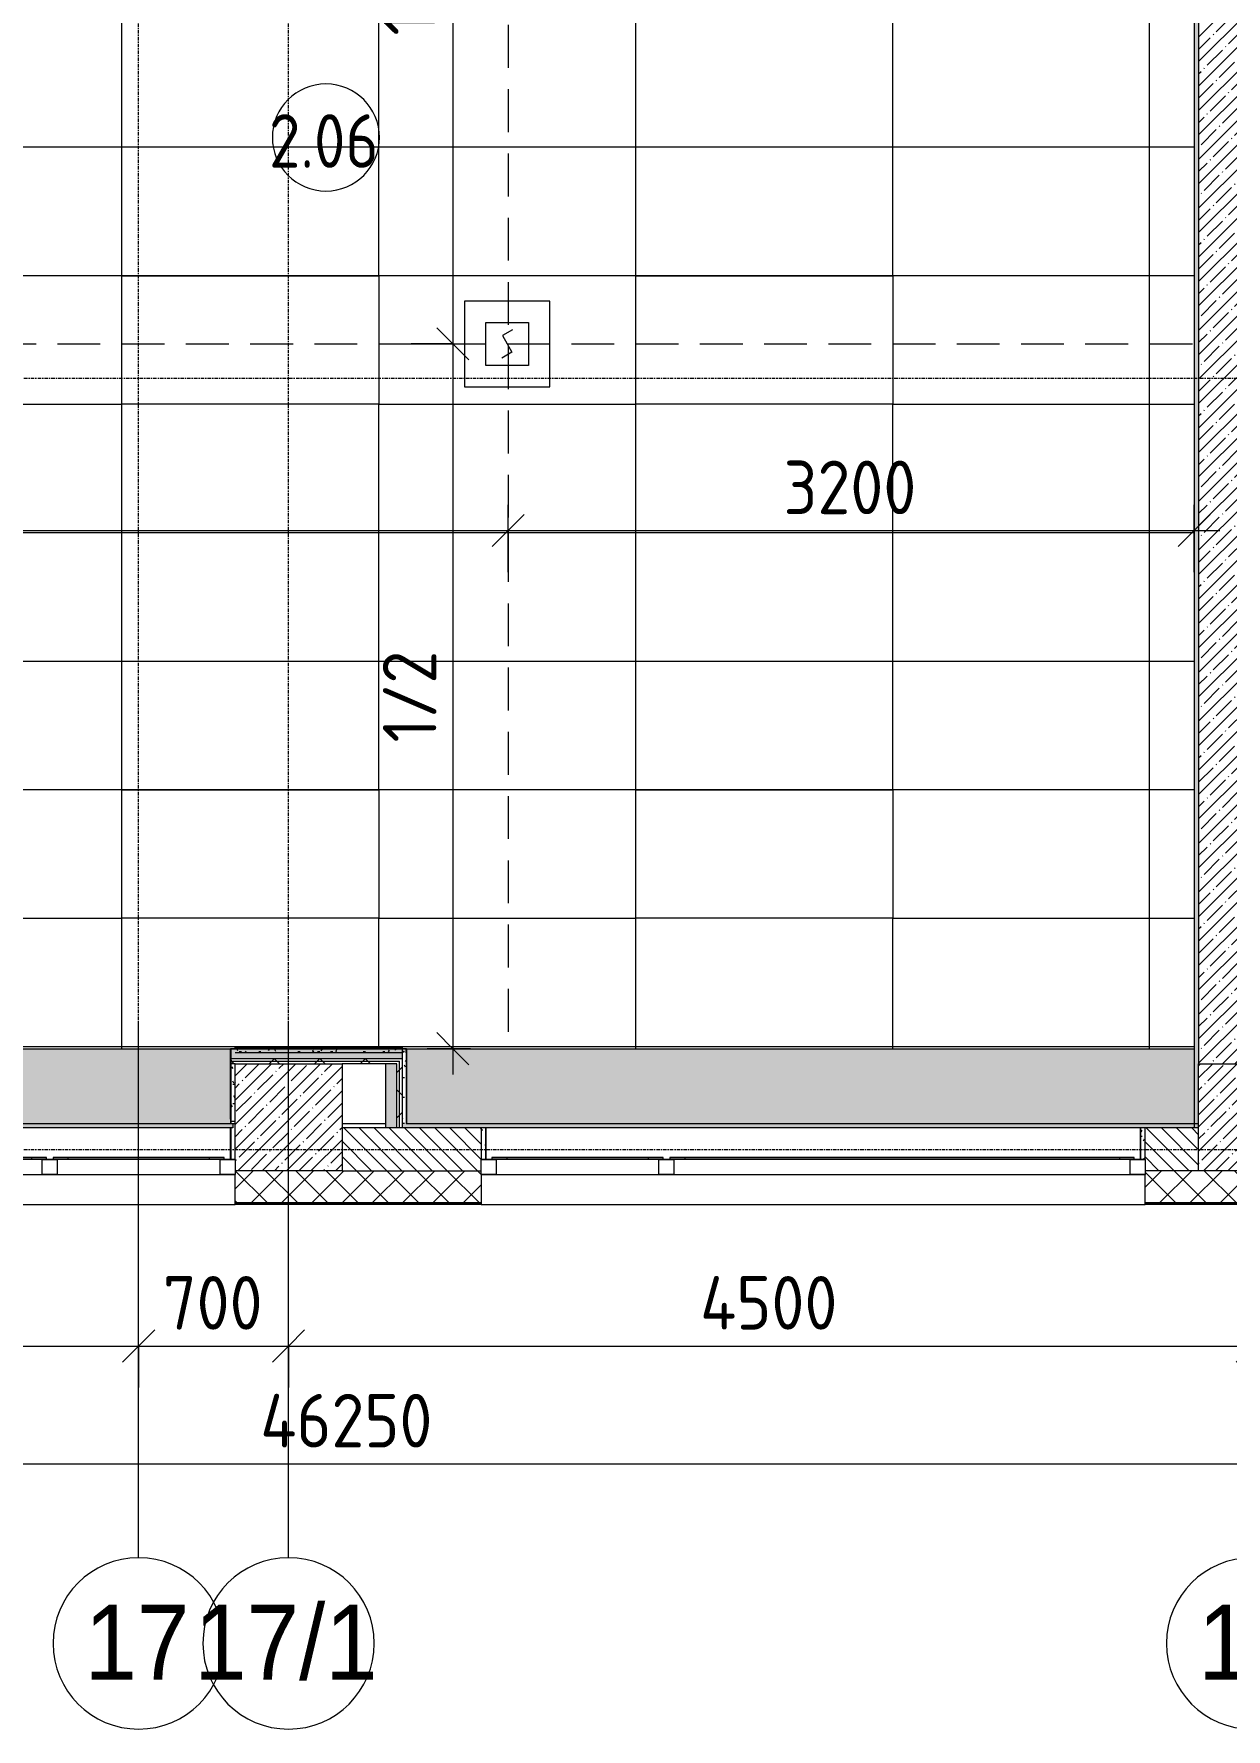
# Model space of a CAD drawing. Header units: millimetres. Extents: x 34897 to 231692, y -8553 to 29000.
# Drawn here: x 59971 to 65539, y -2706 to 5207 of the extents above; entities that cross this region are included whole.
import ezdxf

# ---------------------------------------------------------------- set-up
doc = ezdxf.new("R2010")
doc.units = ezdxf.units.MM
doc.linetypes.add('ADSK_Штрих_ш2 п1', pattern=[300, 200, -100])
doc.linetypes.add('Осевая', pattern=[31.75, 6.35, -4.7625, 15.875, -4.7625])
for name, color, linetype, lineweight in [('A-ANNO-DIMS', 7, 'Continuous', 9), ('A-ANNO-DIMS-100', 7, 'Continuous', 9), ('A-AREA-IDEN', 7, 'Continuous', 9), ('A-CLNG-PATT', 7, 'Continuous', 9), ('A-DETL', 7, 'Continuous', 9), ('A-DETL-1', 7, 'ADSK_Штрих_ш2 п1', 9), ('A-GLAZ', 7, 'Continuous', 9), ('A-GLAZ-1', 7, 'Continuous', 13), ('A-WALL', 7, 'Continuous', 9), ('I-WALL', 7, 'Continuous', 9), ('S-COLS', 7, 'Continuous', 9), ('Оси', 7, 'Continuous', 9), ('Оси-1', 7, 'Continuous', 20), ('Оси-2', 7, 'Осевая', 9)]:
    doc.layers.add(name, color=color, linetype=linetype, lineweight=lineweight)
for name, color, linetype, lineweight, true_color in [('A-ANNO-NOTE', 1, 'Continuous', 9, 0xff0000), ('A-CLNG-1', 7, 'Continuous', 9, 0xeaeaea), ('A-WALL-1', 7, 'Continuous', 9, 0x3c3c3c), ('A-WALL-2', 7, 'Continuous', 9, 0x535353), ('A-WALL-FNSH-1', 7, 'Continuous', 9, 0x3c3c3c), ('I-WALL-1', 7, 'Continuous', 9, 0x535353), ('S-COLS-1', 9, 'Continuous', 9, 0x808080), ('S-COLS-2', 7, 'Continuous', 9, 0x3c3c3c)]:
    doc.layers.add(name, color=color, linetype=linetype, lineweight=lineweight, true_color=true_color)
doc.layers.add('A-CLNG-PATT-1', color=7, linetype='Continuous', lineweight=9, transparency=1)
doc.styles.add('Arial', font='arial.ttf', dxfattribs={"width": 0.9, "height": 350})
doc.styles.add('GOST Common', font='GOST_Common.ttf', dxfattribs={"width": 0.9, "height": 250})
doc.styles.add('ISOCPEUR', font='isocpeur.ttf', dxfattribs={"width": 0.9, "height": 250})
doc.dimstyles.new('ISO-2_5_0_9К_БОЛЬШОЙ', dxfattribs={"dimscale": 304.8, "dimtxt": 248.995294, "dimasz": 0.492126, "dimexe": 0.393701, "dimexo": 0.984252, "dimgap": 0, "dimtad": 1, "dimdec": 0, "dimrnd": 10, "dimzin": 0, "dimdsep": 46, "dimtxsty": 'ISOCPEUR', "dimblk1": 'OBLIQUE', "dimblk2": 'OBLIQUE', "dimsah": 1, "dimcen": 0.09, "dimdle": 0.393701, "dimazin": 0, "dimtfac": 1, "dimtdec": 4, "dimtix": 1, "dimtmove": 0, "dimatfit": 3, "dimfxl": 1, "dimtvp": 1, "dimtolj": 1, "dimtzin": 0, "dimarcsym": 2})
pattern_1 = [(0, (0, 0), (121.92, 30.48), [10.058, -81.382, 10.058, -81.382, -487.68]), (0, (0, 0), (121.92, 30.48), [-182.88, 10.058, -172.822, 10.058, -81.382, -213.36]), (0, (0, 0), (121.92, 30.48), [-457.2, 10.058, -50.902, 10.058, -142.342]), (120, (45.72, 15.24), (-87.356454, 90.345817), [10.058, -81.382, 10.058, -81.382, -487.68]), (120, (45.72, 15.24), (-87.356454, 90.345817), [-182.88, 10.058, -172.822, 10.058, -81.382, -213.36]), (120, (45.72, 15.24), (-87.356454, 90.345817), [-457.2, 10.058, -50.902, 10.058, -142.342]), (240, (60.96, 76.2), (-34.563546, -120.825817), [10.058, -81.382, 10.058, -81.382, -487.68]), (240, (60.96, 76.2), (-34.563546, -120.825817), [-182.88, 10.058, -172.822, 10.058, -81.382, -213.36]), (240, (60.96, 76.2), (-34.563546, -120.825817), [-457.2, 10.058, -50.902, 10.058, -142.342])]
pattern_2 = [(45, (0, 0), (-106.066, 106.066), []), (135, (0, 0), (-106.066, -106.066), [])]

# ---------------------------------------------------------------- blocks, each defined once
blk = doc.blocks.new('BSC_Колонна _Прямоугольная - 500х500-V9-Сводный план потолков 2 этажа в осях 12-23')
at = {"layer": 'S-COLS-1'}
h = blk.add_hatch(dxfattribs=at)
h.set_pattern_fill('FP_10', color=256, style=0, pattern_type=2)
h.set_pattern_definition([(45, (-61160, -150), (-57.02463, 57.02463), []), (45, (-61102.975, -150), (-57.02463, 57.02463), [100.806, -20.161, 3.353, -16.808])])
h.paths.add_polyline_path([(-250, -250), (250, -250), (250, 250), (-250, 250), (-250, -198)])
at = {"layer": 'S-COLS-2'}
for p, q in [((-250, 250), (250, 250)), ((-250, -198), (-250, 250)), ((250, 250), (250, -250)), ((250, -250), (-250, -250))]:
    blk.add_line(p, q, dxfattribs=at)
blk = doc.blocks.new('BSC_Колонна _Прямоугольная - 500х500-V10-Сводный план потолков 2 этажа в осях 12-23')
at = {"layer": 'S-COLS-1'}
h = blk.add_hatch(dxfattribs=at)
h.set_pattern_fill('FP_11', color=256, style=0, pattern_type=2)
h.set_pattern_definition([(45, (-65660, -150), (-57.02463, 57.02463), []), (45, (-65602.975, -150), (-57.02463, 57.02463), [100.806, -20.161, 3.353, -16.808])])
h.paths.add_polyline_path([(-250, -250), (250, -250), (250, 250), (-250, 250), (-250, 192.6)])
at = {"layer": 'S-COLS-2'}
for p, q in [((-250, 250), (250, 250)), ((-250, -250), (-250, 250)), ((250, 250), (250, -250)), ((250, -250), (-250, -250))]:
    blk.add_line(p, q, dxfattribs=at)
blk = doc.blocks.new('120_Окно_СКБ_2Ст - 120_Окно_СКБ_2Ст 3100х2500 _мал_створка слева_-22446080-Сводный план потолков 2 этажа в осях 12-23')
at = {"layer": 'A-GLAZ'}
for p, q in [((1550, -57), (-1550, -57)), ((-1550, -127), (1550, -127))]:
    blk.add_line(p, q, dxfattribs=at)
at = {"layer": 'A-GLAZ-1'}
for p, q in [((-1550, -127), (-1550, -57)), ((-1550, -57), (-1480, -57)), ((-1480, -57), (-1480, -127)), ((650, -127), (650, -57)), ((650, -57), (720, -57)), ((720, -57), (720, -127)), ((1480, -127), (1480, -57)), ((1480, -57), (1550, -57)), ((1550, -57), (1550, -127)), ((-1480, -127), (-1550, -127)), ((-1500, -127), (-1500, -137)), ((-1500, -137), (670, -137)), ((670, -137), (-1500, -137)), ((-1430, -137), (-1430, -127)), ((600, -137), (600, -127)), ((720, -127), (650, -127)), ((670, -137), (670, -127)), ((700, -127), (700, -137)), ((700, -137), (1500, -137)), ((1500, -137), (700, -137)), ((770, -137), (770, -127)), ((1430, -137), (1430, -127)), ((1550, -127), (1480, -127)), ((1500, -137), (1500, -127))]:
    blk.add_line(p, q, dxfattribs=at)
blk = doc.blocks.new('120_Окно_СКБ_2Ст - 120_Окно_СКБ_2Ст 2100х2500 _мал створка СЛЕВА_-22446485-Сводный план потолков 2 этажа в осях 12-23')
at = {"layer": 'A-GLAZ'}
for p, q in [((1050, -57), (-1050, -57)), ((-1050, -127), (1050, -127))]:
    blk.add_line(p, q, dxfattribs=at)
at = {"layer": 'A-GLAZ-1'}
for p, q in [((-1050, -127), (-1050, -57)), ((-1050, -57), (-980, -57)), ((-980, -57), (-980, -127)), ((-220, -127), (-220, -57)), ((-220, -57), (-150, -57)), ((-150, -57), (-150, -127)), ((980, -127), (980, -57)), ((980, -57), (1050, -57)), ((1050, -57), (1050, -127)), ((-980, -127), (-1050, -127)), ((-1000, -127), (-1000, -137)), ((-1000, -137), (-200, -137)), ((-200, -137), (-1000, -137)), ((-930, -137), (-930, -127)), ((-270, -137), (-270, -127)), ((-150, -127), (-220, -127)), ((-200, -137), (-200, -127)), ((-170, -127), (-170, -137)), ((-170, -137), (1000, -137)), ((1000, -137), (-170, -137)), ((-100, -137), (-100, -127)), ((930, -137), (930, -127)), ((1050, -127), (980, -127)), ((1000, -137), (1000, -127))]:
    blk.add_line(p, q, dxfattribs=at)
blk = doc.blocks.new('Ось сетки - D8-29747960-Сводный план потолков 2 этажа в осях 12-23')
at = {"layer": 'Оси-1'}
for start, end in [(360, 180), (180, 360)]:
    blk.add_arc((0, 0), 4, start, end, dxfattribs=at)
blk = doc.blocks.new('DIMBLOCK9-Сводный план потолков 2 этажа в осях 12-23')
at = {"layer": 'A-ANNO-DIMS-100'}
for p, q in [((56660, -1111.8), (56660, -797.9)), ((60460, -1111.8), (60460, -797.9)), ((56660, -917.9), (60460, -917.9)), ((56660, -917.9), (56660, -1111.8)), ((60460, -917.9), (60460, -1111.8))]:
    blk.add_line(p, q, dxfattribs=at)
at = {"layer": 'A-ANNO-DIMS-100', "lineweight": 20}
for p, q in [((56660, -917.9), (56735, -842.9)), ((60460, -917.9), (60535, -842.9)), ((56660, -917.9), (56585, -992.9)), ((60460, -917.9), (60385, -992.9))]:
    blk.add_line(p, q, dxfattribs=at)
at = {"layer": 'A-ANNO-DIMS-100', "color": 0, "insert": (58244, -591.3), "char_height": 250, "width": 758.478, "attachment_point": 1, "line_spacing_factor": 1.149209, "style": 'ISOCPEUR'}
blk.add_mtext('3800', dxfattribs=at)
blk = doc.blocks.new('_Oblique')
at = {"color": 0, "linetype": 'ByBlock', "lineweight": -2}
blk.add_line((-0.5, -0.5), (0.5, 0.5), dxfattribs=at)
blk = doc.blocks.new('DIMBLOCK10-Сводный план потолков 2 этажа в осях 12-23')
at = {"layer": 'A-ANNO-DIMS-100'}
for p, q in [((60460, -1111.8), (60460, -797.9)), ((61160, -1111.8), (61160, -797.9)), ((60460, -917.9), (61160, -917.9)), ((60460, -917.9), (60460, -1111.8)), ((61160, -917.9), (61160, -1111.8))]:
    blk.add_line(p, q, dxfattribs=at)
at = {"layer": 'A-ANNO-DIMS-100', "lineweight": 20}
for p, q in [((60460, -917.9), (60535, -842.9)), ((61160, -917.9), (61235, -842.9)), ((60460, -917.9), (60385, -992.9)), ((61160, -917.9), (61085, -992.9))]:
    blk.add_line(p, q, dxfattribs=at)
at = {"layer": 'A-ANNO-DIMS-100', "color": 0, "insert": (60573, -591.3), "char_height": 250, "width": 568.858, "attachment_point": 1, "line_spacing_factor": 1.149209, "style": 'ISOCPEUR'}
blk.add_mtext('700', dxfattribs=at)
blk = doc.blocks.new('DIMBLOCK11-Сводный план потолков 2 этажа в осях 12-23')
at = {"layer": 'A-ANNO-DIMS-100'}
for p, q in [((61160, -1111.8), (61160, -797.9)), ((65660, -1111.8), (65660, -797.9)), ((61160, -917.9), (65660, -917.9)), ((61160, -917.9), (61160, -1111.8)), ((65660, -917.9), (65660, -1111.8))]:
    blk.add_line(p, q, dxfattribs=at)
at = {"layer": 'A-ANNO-DIMS-100', "lineweight": 20}
for p, q in [((61160, -917.9), (61235, -842.9)), ((65660, -917.9), (65735, -842.9)), ((61160, -917.9), (61085, -992.9)), ((65660, -917.9), (65585, -992.9))]:
    blk.add_line(p, q, dxfattribs=at)
at = {"layer": 'A-ANNO-DIMS-100', "color": 0, "insert": (63082, -591.3), "char_height": 250, "width": 787.208, "attachment_point": 1, "line_spacing_factor": 1.149209, "style": 'ISOCPEUR'}
blk.add_mtext('4500', dxfattribs=at)
blk = doc.blocks.new('DIMBLOCK19-Сводный план потолков 2 этажа в осях 12-23')
at = {"layer": 'A-ANNO-DIMS-100'}
for p, q in [((38310, -1662), (38310, -1348.1)), ((84560, -1662), (84560, -1348.1)), ((38190, -1468.1), (84680, -1468.1)), ((38310, -1468.1), (38310, -1662)), ((84560, -1468.1), (84560, -1662))]:
    blk.add_line(p, q, dxfattribs=at)
at = {"layer": 'A-ANNO-DIMS-100', "lineweight": 20}
for p, q in [((38310, -1468.1), (38385, -1393.1)), ((84560, -1468.1), (84635, -1393.1)), ((38310, -1468.1), (38235, -1543.1)), ((84560, -1468.1), (84485, -1543.1))]:
    blk.add_line(p, q, dxfattribs=at)
at = {"layer": 'A-ANNO-DIMS-100', "color": 0, "insert": (61028, -1141.5), "char_height": 250, "width": 976.828, "attachment_point": 1, "line_spacing_factor": 1.149209, "style": 'ISOCPEUR'}
blk.add_mtext('46250', dxfattribs=at)
blk = doc.blocks.new('Марка_Помещения - Номер-25198446-Сводный план потолков 2 этажа в осях 12-23')
at = {"layer": 'A-AREA-IDEN'}
for start, end in [(360, 180), (180, 360)]:
    blk.add_arc((0, 0), 2.5, start, end, dxfattribs=at)
blk = doc.blocks.new('DIMBLOCK70-Сводный план потолков 2 этажа в осях 12-23')
at = {"layer": 'A-ANNO-DIMS-100', "lineweight": 20}
for p, q in [((61927.1, 7070), (61852.1, 7145)), ((61927.1, 7070), (62002.1, 6995)), ((61927.1, 3760), (61852.1, 3835)), ((61927.1, 3760), (62002.1, 3685))]:
    blk.add_line(p, q, dxfattribs=at)
at = {"layer": 'A-ANNO-DIMS-100'}
for p, q in [((61927.1, 7190), (61927.1, 3760)), ((61733.2, 7070), (62047.1, 7070)), ((61927.1, 7070), (61733.2, 7070)), ((61733.2, 3760), (62047.1, 3760)), ((61927.1, 3760), (61733.2, 3760))]:
    blk.add_line(p, q, dxfattribs=at)
at = {"layer": 'A-ANNO-DIMS-100', "color": 0, "insert": (61600.5, 5199.5), "char_height": 250, "width": 517.144, "attachment_point": 1, "rotation": 90, "line_spacing_factor": 1.149209, "style": 'ISOCPEUR'}
blk.add_mtext('1/2', dxfattribs=at)
blk = doc.blocks.new('DIMBLOCK71-Сводный план потолков 2 этажа в осях 12-23')
at = {"layer": 'A-ANNO-DIMS-100', "lineweight": 20}
for p, q in [((61927.1, 3760), (61852.1, 3835)), ((61927.1, 3760), (62002.1, 3685)), ((61927.1, 470), (61852.1, 545)), ((61927.1, 470), (62002.1, 395))]:
    blk.add_line(p, q, dxfattribs=at)
at = {"layer": 'A-ANNO-DIMS-100'}
for p, q in [((61733.2, 3760), (62047.1, 3760)), ((61927.1, 3760), (61733.2, 3760)), ((61927.1, 3760), (61927.1, 350)), ((62010, 470), (61807.1, 470)), ((61927.1, 470), (62010, 470))]:
    blk.add_line(p, q, dxfattribs=at)
at = {"layer": 'A-ANNO-DIMS-100', "color": 0, "insert": (61600.5, 1899.5), "char_height": 250, "width": 517.144, "attachment_point": 1, "rotation": 90, "line_spacing_factor": 1.149209, "style": 'ISOCPEUR'}
blk.add_mtext('1/2', dxfattribs=at)
blk = doc.blocks.new('DIMBLOCK72-Сводный план потолков 2 этажа в осях 12-23')
at = {"layer": 'A-ANNO-DIMS-100'}
for p, q in [((56781, 2694.7), (56781, 3008.7)), ((62186, 2694.7), (62186, 3008.7)), ((56661, 2888.7), (62186, 2888.7)), ((56781, 2888.7), (56781, 2694.7)), ((62186, 2888.7), (62186, 2694.7))]:
    blk.add_line(p, q, dxfattribs=at)
at = {"layer": 'A-ANNO-DIMS-100', "lineweight": 20}
for p, q in [((56781, 2888.7), (56856, 2963.7)), ((62186, 2888.7), (62261, 2963.7)), ((56781, 2888.7), (56706, 2813.7)), ((62186, 2888.7), (62111, 2813.7))]:
    blk.add_line(p, q, dxfattribs=at)
at = {"layer": 'A-ANNO-DIMS-100', "color": 0, "insert": (59155.5, 3215.3), "char_height": 250, "width": 787.208, "attachment_point": 1, "line_spacing_factor": 1.149209, "style": 'ISOCPEUR'}
blk.add_mtext('5400', dxfattribs=at)
blk = doc.blocks.new('DIMBLOCK73-Сводный план потолков 2 этажа в осях 12-23')
at = {"layer": 'A-ANNO-DIMS-100'}
for p, q in [((62186, 2694.7), (62186, 3008.7)), ((65389, 2694.7), (65389, 3008.7)), ((62186, 2888.7), (65509, 2888.7)), ((62186, 2888.7), (62186, 2694.7)), ((65389, 2888.7), (65389, 2694.7))]:
    blk.add_line(p, q, dxfattribs=at)
at = {"layer": 'A-ANNO-DIMS-100', "lineweight": 20}
for p, q in [((62186, 2888.7), (62261, 2963.7)), ((65389, 2888.7), (65464, 2963.7)), ((62186, 2888.7), (62111, 2813.7)), ((65389, 2888.7), (65314, 2813.7))]:
    blk.add_line(p, q, dxfattribs=at)
at = {"layer": 'A-ANNO-DIMS-100', "color": 0, "insert": (63471.5, 3215.3), "char_height": 250, "width": 758.478, "attachment_point": 1, "line_spacing_factor": 1.149209, "style": 'ISOCPEUR'}
blk.add_mtext('3200', dxfattribs=at)

msp = doc.modelspace()

# ---------------------------------------------------------------- hatches: boundary and pattern name
at = {"layer": 'A-CLNG-PATT'}
h = msp.add_hatch(dxfattribs=at)
h.set_pattern_fill('FP_54', color=256, style=0, pattern_type=2)
h.set_pattern_definition([(180, (51981, 7679), (7e-14, -600), []), (270, (51981, 7679), (1200, 7e-14), [])])
h.paths.add_polyline_path([(65390, 470), (65389, 7050), (64760, 7050), (64759, 7660), (63411, 7659), (63411, 7652), (62219, 7651), (62219, 7049.5), (62211, 7050), (62210, 7050), (60890, 7050), (60889, 7680), (56930, 7680), (56930, 7380), (56780, 7379), (56780, 475), (57160, 475), (57160, 470), (60910, 470), (60910, 475), (61690, 475), (61690, 470), (64439.4, 470)])
h.paths.add_polyline_path([(63981.8, 1078.6), (62781.8, 1078.6), (62781.8, 1678.6), (63981.8, 1678.6), (63981.8, 1221.5)])
h.paths.add_polyline_path([(61530, 1078.6), (60381.8, 1078.6), (60381.8, 1678.6), (61581.8, 1678.6), (61581.8, 1078.6)])
h.paths.add_polyline_path([(57981.8, 1078.6), (57981.8, 1678.6), (59181.8, 1678.6), (59181.8, 1078.6), (58620.6, 1078.6)])
h.paths.add_polyline_path([(63981.8, 3478.6), (62781.8, 3478.6), (62781.8, 4078.6), (63981.8, 4078.6)])
h.paths.add_polyline_path([(60381.8, 3478.6), (60381.8, 4078.6), (61581.8, 4078.6), (61581.8, 3478.6), (61530, 3478.6)])
h.paths.add_polyline_path([(57981.8, 3478.6), (57981.8, 4078.6), (59181.8, 4078.6), (59181.8, 3478.6), (58620.6, 3478.6)])
h.paths.add_polyline_path([(63981.8, 5878.6), (62781.8, 5878.6), (62781.8, 6478.6), (63981.8, 6478.6)])
h.paths.add_polyline_path([(60381.8, 5878.6), (60381.8, 6478.6), (61581.8, 6478.6), (61581.8, 5878.6), (61530, 5878.6)])
h.paths.add_polyline_path([(59181.8, 5878.6), (57981.8, 5878.6), (57981.8, 6478.6), (59181.8, 6478.6)])
at = {"layer": 'A-CLNG-PATT-1'}
h = msp.add_hatch(color=256, dxfattribs=at)
h.paths.add_polyline_path([(61710.1, 120), (65390, 121), (65390, 470), (61710, 470), (61710, 120)])
h.paths.add_polyline_path([(60889, 121), (60889, 470), (57181, 470), (57181, 121), (60075.3, 121)])
at = {"layer": 'A-WALL'}
h = msp.add_hatch(dxfattribs=at)
h.set_pattern_fill('FP_20', color=256, style=0, pattern_type=2)
h.set_pattern_definition([(135, (0, 0), (-35.35534, -35.35534), [])])
h.paths.add_polyline_path([(65410, -100), (65410, 100), (65160, 100), (65160, -100)])
h.paths.add_polyline_path([(62060, -100), (62060, 100), (61410, 100), (61410, -100), (61530, -100)])
h = msp.add_hatch(dxfattribs=at)
h.set_pattern_fill('FP_21', color=256, style=0, pattern_type=2)
h.set_pattern_definition([(45, (0, 0), (-70.71068, 70.71068), []), (135, (0, 0), (-70.71068, -70.71068), [])])
h.paths.add_polyline_path([(75700, -250), (75700, -100), (71560, -100), (71560, -250), (75349.7, -250)])
h.paths.add_polyline_path([(70258.2, -250), (70660, -250), (70660, -100), (67060, -100), (67060, -250), (68803.5, -250)])
h.paths.add_polyline_path([(65910, -250), (66160, -250), (66160, -100), (65160, -100), (65160, -250), (65894.1, -250)])
h.paths.add_polyline_path([(62060, -250), (62060, -100), (60910, -100), (60910, -250), (61530, -250)])
h.paths.add_polyline_path([(58060, -250), (58810, -250), (58810, -100), (58060, -100), (58060, -118)])
h.paths.add_polyline_path([(57160, -250), (57160, -100), (56410, -100), (56410, -250)])
h.paths.add_polyline_path([(52801.7, -250), (53310, -250), (53310, -100), (51910, -100), (51910, -250)])
h.paths.add_polyline_path([(47410, -250), (48810, -250), (48810, -100), (47410, -100), (47410, -118)])
h.paths.add_polyline_path([(45310, -250), (45310, -100), (44936.3, -100), (44936.3, -250)])
h.paths.add_polyline_path([(44036.3, -250), (44036.3, -100), (42660, -100), (42660, -250)])
h.paths.add_polyline_path([(39560, -250), (39560, -100), (38742.7, -100), (38742.7, -250)])
at = {"layer": 'I-WALL'}
h = msp.add_hatch(dxfattribs=at)
h.set_pattern_fill('FP_17', color=256, style=0, pattern_type=2)
h.set_pattern_definition([(45, (0, 0), (-57.02463, 57.02463), []), (45, (57.025, 0), (-57.02463, 57.02463), [100.806, -20.161, 3.353, -16.808])])
h.paths.add_polyline_path([(65620.5, 400), (65630, 400), (65630, 7400), (65410, 7400), (65410, 400)])
h = msp.add_hatch(dxfattribs=at)
h.set_pattern_fill('FP_46', color=256, style=0, pattern_type=2)
h.set_pattern_definition(pattern_1)
h.paths.add_polyline_path([(65390, 100), (65410, 100), (65410, 7070), (65390, 7070), (65390, 120)])
for points in [[(61690, 425), (61690, 475), (60910, 475), (60910, 470), (60890, 470), (60890, 425), (61530, 425)], [(61665, 100), (61665, 400), (61615, 400), (61615, 100)]]:
    msp.add_hatch(color=256, dxfattribs=at).paths.add_polyline_path(points)
h = msp.add_hatch(dxfattribs=at)
h.set_pattern_fill('FP_56', color=256, style=0, pattern_type=2)
h.set_pattern_definition(pattern_2)
h.paths.add_polyline_path([(61677.5, 412.5), (61690, 412.5), (61690, 425), (60890, 425), (60890, 412.5), (61530, 412.5)])
h = msp.add_hatch(dxfattribs=at)
h.set_pattern_fill('FP_56', color=256, style=0, pattern_type=2)
h.set_pattern_definition(pattern_2)
h.paths.add_polyline_path([(61665, 400), (61677.5, 400), (61677.5, 412.5), (60890, 412.5), (60890, 400), (61615, 400)])
h = msp.add_hatch(dxfattribs=at)
h.set_pattern_fill('FP_46', color=256, style=0, pattern_type=2)
h.set_pattern_definition(pattern_1)
h.paths.add_polyline_path([(60890, 130), (60910, 130), (60910, 400), (60890, 400), (60890, 342.6)])
h = msp.add_hatch(dxfattribs=at)
h.set_pattern_fill('FP_46', color=256, style=0, pattern_type=2)
h.set_pattern_definition(pattern_1)
h.paths.add_polyline_path([(61710, 450), (61710, 470), (60910, 470), (60910, 450), (61690, 450)])
h = msp.add_hatch(dxfattribs=at)
h.set_pattern_fill('FP_56', color=256, style=0, pattern_type=2)
h.set_pattern_definition(pattern_2)
h.paths.add_polyline_path([(61677.5, 100), (61677.5, 400), (61665, 400), (61665, 100)])
h = msp.add_hatch(dxfattribs=at)
h.set_pattern_fill('FP_56', color=256, style=0, pattern_type=2)
h.set_pattern_definition(pattern_2)
h.paths.add_polyline_path([(61677.5, 100), (61690, 100), (61690, 412.5), (61677.5, 412.5), (61677.5, 342.6)])
h = msp.add_hatch(dxfattribs=at)
h.set_pattern_fill('FP_46', color=256, style=0, pattern_type=2)
h.set_pattern_definition(pattern_1)
h.paths.add_polyline_path([(61690, 120), (61710, 121), (61710, 450), (61690, 450), (61690, 342.6)])
h = msp.add_hatch(dxfattribs=at)
h.set_pattern_fill('FP_46', color=256, style=0, pattern_type=2)
h.set_pattern_definition(pattern_1)
h.paths.add_polyline_path([(60900, 100), (60900, 120), (57160, 120), (57160, 100), (60075.3, 100)])
h = msp.add_hatch(dxfattribs=at)
h.set_pattern_fill('FP_46', color=256, style=0, pattern_type=2)
h.set_pattern_definition(pattern_1)
h.paths.add_polyline_path([(65390, 100), (65410, 100), (65410, 120), (61690, 120), (61690, 100), (65160, 100)])
h = msp.add_hatch(dxfattribs=at)
h.set_pattern_fill('FP_46', color=256, style=0, pattern_type=2)
h.set_pattern_definition(pattern_1)
h.paths.add_polyline_path([(62080, -48), (62080, 100), (62060, 100), (62060, -48)])
h = msp.add_hatch(dxfattribs=at)
h.set_pattern_fill('FP_46', color=256, style=0, pattern_type=2)
h.set_pattern_definition(pattern_1)
h.paths.add_polyline_path([(65160, -48), (65160, 100), (65140, 100), (65140, -48)])

# ---------------------------------------------------------------- linework, layer by layer
at = {"layer": 'A-ANNO-NOTE'}
for p, q in [((60381.5, 4078.6), (61581.5, 4078.6)), ((60381.5, 3478.6), (60381.5, 4078.6)), ((61581.5, 4078.6), (61581.5, 3478.6)), ((62781.5, 4078.6), (63981.5, 4078.6)), ((62781.5, 3478.6), (62781.5, 4078.6)), ((63981.5, 4078.6), (63981.5, 3478.6)), ((61581.5, 3478.6), (60381.5, 3478.6)), ((63981.5, 3478.6), (62781.5, 3478.6)), ((60381.5, 1678.6), (61581.5, 1678.6)), ((60381.5, 1078.6), (60381.5, 1678.6)), ((61581.5, 1678.6), (61581.5, 1078.6)), ((62781.5, 1678.6), (63981.5, 1678.6)), ((62781.5, 1078.6), (62781.5, 1678.6)), ((63981.5, 1678.6), (63981.5, 1078.6)), ((61581.5, 1078.6), (60381.5, 1078.6)), ((63981.5, 1078.6), (62781.5, 1078.6))]:
    msp.add_line(p, q, dxfattribs=at)
at = {"layer": 'A-CLNG-1'}
for p, q in [((60381.8, 3478.6), (60381.8, 4078.6)), ((60381.8, 4078.6), (61581.8, 4078.6)), ((61581.8, 4078.6), (61581.8, 3478.6)), ((62781.8, 3478.6), (62781.8, 4078.6)), ((62781.8, 4078.6), (63981.8, 4078.6)), ((63981.8, 4078.6), (63981.8, 3478.6)), ((61581.8, 3478.6), (60381.8, 3478.6)), ((63981.8, 3478.6), (62781.8, 3478.6)), ((60381.8, 1078.6), (60381.8, 1678.6)), ((60381.8, 1678.6), (61581.8, 1678.6)), ((61581.8, 1678.6), (61581.8, 1078.6)), ((62781.8, 1078.6), (62781.8, 1678.6)), ((62781.8, 1678.6), (63981.8, 1678.6)), ((63981.8, 1678.6), (63981.8, 1078.6)), ((61581.8, 1078.6), (60381.8, 1078.6)), ((63981.8, 1078.6), (62781.8, 1078.6)), ((57180, 470), (60890, 470)), ((60889, 470), (60889, 121)), ((61710, 470), (65390, 470)), ((57181, 121), (60889, 121)), ((62081, 100), (62081, -48))]:
    msp.add_line(p, q, dxfattribs=at)
at = {"layer": 'A-DETL'}
for p, q in [((61981, 3960), (61981, 3560)), ((62381, 3960), (61981, 3960)), ((62381, 3560), (62381, 3960)), ((62206.1, 3826.5), (62158.5, 3799)), ((62158.5, 3799), (62203.5, 3721)), ((62203.5, 3721), (62155.9, 3693.5)), ((61981, 3560), (62381, 3560))]:
    msp.add_line(p, q, dxfattribs=at)
at = {"layer": 'A-DETL-1'}
for p, q in [((62186, 7049), (62186, 471)), ((62081, 3860), (62281, 3860)), ((62081, 3660), (62081, 3860)), ((62281, 3860), (62281, 3660)), ((38781, 3760), (65410, 3760)), ((62281, 3660), (62081, 3660))]:
    msp.add_line(p, q, dxfattribs=at)
at = {"layer": 'A-WALL'}
for p, q in [((65410, 7400), (65410, 400)), ((65390, 7050), (65390, 100)), ((60890, 425), (61690, 425)), ((60890, 412.5), (61677.5, 412.5)), ((60910, 400), (60890, 400)), ((61665, 100), (61665, 400)), ((61677.5, 100), (61677.5, 412.5)), ((61710, 450), (61710, 120)), ((65410, 120), (61710, 120)), ((65410, 100), (65390, 100)), ((65410, -100), (65160, -100)), ((62060, -250), (60910, -250)), ((62060, -253), (60910, -253)), ((66160, -250), (65160, -250)), ((66160, -253), (65160, -253))]:
    msp.add_line(p, q, dxfattribs=at)
at = {"layer": 'A-WALL-1'}
for p, q in [((60910, 470), (60910, 475)), ((60910, 475), (61690, 475)), ((61690, 475), (61690, 100)), ((60890, 470), (61710, 470)), ((61690, 450), (60910, 450)), ((61665, 400), (61410, 400)), ((61615, 100), (61615, 400)), ((60900, 100), (56910, 100)), ((60890, 130), (60890, 140.5)), ((60910, 130), (60890, 130)), ((60900, 120), (60900, 100)), ((65390, 100), (61410, 100)), ((62060, 100), (62060, -48)), ((62080, 100), (62080, -48)), ((65140, -48), (65140, 100)), ((65160, -48), (65160, 100)), ((60910, -250), (60910, -118)), ((61410, -100), (62060, -100)), ((62060, -118), (62060, -250)), ((65160, -250), (65160, -118)), ((65410, -100), (65410, -100))]:
    msp.add_line(p, q, dxfattribs=at)
at = {"layer": 'A-WALL-2'}
for p, q in [((60890, 100), (60890, -48)), ((58810, -258), (60910, -258)), ((62060, -258), (65160, -258))]:
    msp.add_line(p, q, dxfattribs=at)
at = {"layer": 'A-WALL-FNSH-1'}
for p, q in [((65389, 7050), (65389, 121)), ((60889, 140.5), (60889, 471)), ((60889, 471), (61711, 471)), ((60889, 420.5), (60890, 420.5)), ((60890, 470), (60890, 140.5)), ((60890, 420.5), (60890, 121)), ((61710, 450), (61710, 470)), ((61711, 471), (61711, 121)), ((60900, 120), (57170, 120)), ((60890, 140.5), (60889, 140.5)), ((60889, -48), (60889, 100)), ((60890, 121), (60900, 121)), ((60900, 121), (60900, 120)), ((61711, 121), (65389, 121)), ((62081, 100), (62081, -48)), ((65139, -48), (65139, 100)), ((60910, -258), (60910, -250)), ((62060, -258), (60910, -258)), ((62060, -250), (62060, -258)), ((65160, -258), (65160, -250)), ((66160, -258), (65160, -258))]:
    msp.add_line(p, q, dxfattribs=at)
at = {"layer": 'I-WALL-1'}
for p, q in [((60910, 120), (60900, 120)), ((61615, 120), (61410, 120))]:
    msp.add_line(p, q, dxfattribs=at)
at = {"layer": 'Оси'}
for p, q in [((60460, -1906.3), (60460, 593.7)), ((61160, -1906.3), (61160, 593.7))]:
    msp.add_line(p, q, dxfattribs=at)
at = {"layer": 'Оси-2'}
for p, q in [((60460, 593.7), (60460, 24898.1)), ((61160, 593.7), (61160, 24898.1)), ((38196.8, 3600), (82030.3, 3600)), ((38196.8, 0), (82030.3, 0))]:
    msp.add_line(p, q, dxfattribs=at)

# ---------------------------------------------------------------- block references
at = {"layer": 'A-AREA-IDEN', "xscale": 99.99999999999993, "yscale": 99.99999999999993, "zscale": 99.99999999999993}
msp.add_blockref('Марка_Помещения - Номер-25198446-Сводный план потолков 2 этажа в осях 12-23', (61334.5, 4723.7), dxfattribs=at)
at = {"layer": 'A-GLAZ', "rotation": 180}
for name, p in [('120_Окно_СКБ_2Ст - 120_Окно_СКБ_2Ст 2100х2500 _мал створка СЛЕВА_-22446485-Сводный план потолков 2 этажа в осях 12-23', (59860, -175)), ('120_Окно_СКБ_2Ст - 120_Окно_СКБ_2Ст 3100х2500 _мал_створка слева_-22446080-Сводный план потолков 2 этажа в осях 12-23', (63610, -175))]:
    msp.add_blockref(name, p, dxfattribs=at)
at = {"layer": 'S-COLS'}
for name, p in [('BSC_Колонна _Прямоугольная - 500х500-V9-Сводный план потолков 2 этажа в осях 12-23', (61160, 150)), ('BSC_Колонна _Прямоугольная - 500х500-V10-Сводный план потолков 2 этажа в осях 12-23', (65660, 150))]:
    msp.add_blockref(name, p, dxfattribs=at)
at = {"layer": 'Оси-1', "xscale": 99.99999999999993, "yscale": 99.99999999999993, "zscale": 99.99999999999993}
for p in [(60460, -2306.3), (61160, -2306.3), (65660, -2306.3)]:
    msp.add_blockref('Ось сетки - D8-29747960-Сводный план потолков 2 этажа в осях 12-23', p, dxfattribs=at)

# ---------------------------------------------------------------- texts
at = {"layer": 'A-AREA-IDEN', "insert": (61068.8, 4832.3), "char_height": 250, "width": 663.797, "attachment_point": 1, "style": 'GOST Common'}
msp.add_mtext('2.06', dxfattribs=at)
at = {"layer": 'Оси', "char_height": 350, "attachment_point": 1, "style": 'Arial'}
for s, insert, width in [('17', (60207.4, -2125.6), 606.076), ('17/1', (60719.7, -2125.6), 1060.633), ('18', (65407.4, -2125.6), 606.076)]:
    msp.add_mtext(s, dxfattribs=dict(at, insert=insert, width=width))

# ---------------------------------------------------------------- dimensions: what is measured, and where the dimension line sits
at = {"layer": 'A-ANNO-DIMS'}
for base, p1, p2, override, picture, middle in [((61927.1, 3760), (62033.2, 7070), (62033.2, 3760), {"dimpost": '<>', "dimfxl": 3310.000005}, 'DIMBLOCK70-Сводный план потолков 2 этажа в осях 12-23', (61802.1, 5415)), ((61927.1, 470), (62033.2, 3760), (61710, 470), {"dimpost": '<>', "dimfxl": 3305.836694}, 'DIMBLOCK71-Сводный план потолков 2 этажа в осях 12-23', (61802.1, 2115))]:
    dim = msp.add_linear_dim(base=base, p1=p1, p2=p2, angle=90, text='1/2', dimstyle='ISO-2_5_0_9К_БОЛЬШОЙ', override=override, dxfattribs=at)
    dim.commit()
    dim.dimension.update_dxf_attribs({"geometry": picture, "text_midpoint": middle})
for base, p1, p2, override, picture, middle in [((62186, 2888.7), (56781, 2994.7), (62186, 2994.7), {"dimpost": '<>', "dimfxl": 5404.999984}, 'DIMBLOCK72-Сводный план потолков 2 этажа в осях 12-23', (59483.5, 3013.7)), ((65389, 2888.7), (62186, 2994.7), (65389, 2994.7), {"dimpost": '<>', "dimfxl": 3203.000016}, 'DIMBLOCK73-Сводный план потолков 2 этажа в осях 12-23', (63787.5, 3013.7)), ((60460, -917.9), (56660, -811.8), (60460, -811.8), {"dimpost": '<>', "dimfxl": 3800}, 'DIMBLOCK9-Сводный план потолков 2 этажа в осях 12-23', (58560, -792.9)), ((61160, -917.9), (60460, -811.8), (61160, -811.8), {"dimpost": '<>', "dimfxl": 700}, 'DIMBLOCK10-Сводный план потолков 2 этажа в осях 12-23', (60810, -792.9)), ((65660, -917.9), (61160, -811.8), (65660, -811.8), {"dimpost": '<>', "dimfxl": 4500}, 'DIMBLOCK11-Сводный план потолков 2 этажа в осях 12-23', (63410, -792.9)), ((84560, -1468.1), (38310, -1362), (84560, -1362), {"dimpost": '<>', "dimfxl": 46250}, 'DIMBLOCK19-Сводный план потолков 2 этажа в осях 12-23', (61435, -1343.1))]:
    dim = msp.add_linear_dim(base=base, p1=p1, p2=p2, dimstyle='ISO-2_5_0_9К_БОЛЬШОЙ', override=override, dxfattribs=at)
    dim.commit()
    dim.dimension.update_dxf_attribs({"geometry": picture, "text_midpoint": middle})

doc.saveas('drawing.dxf')
